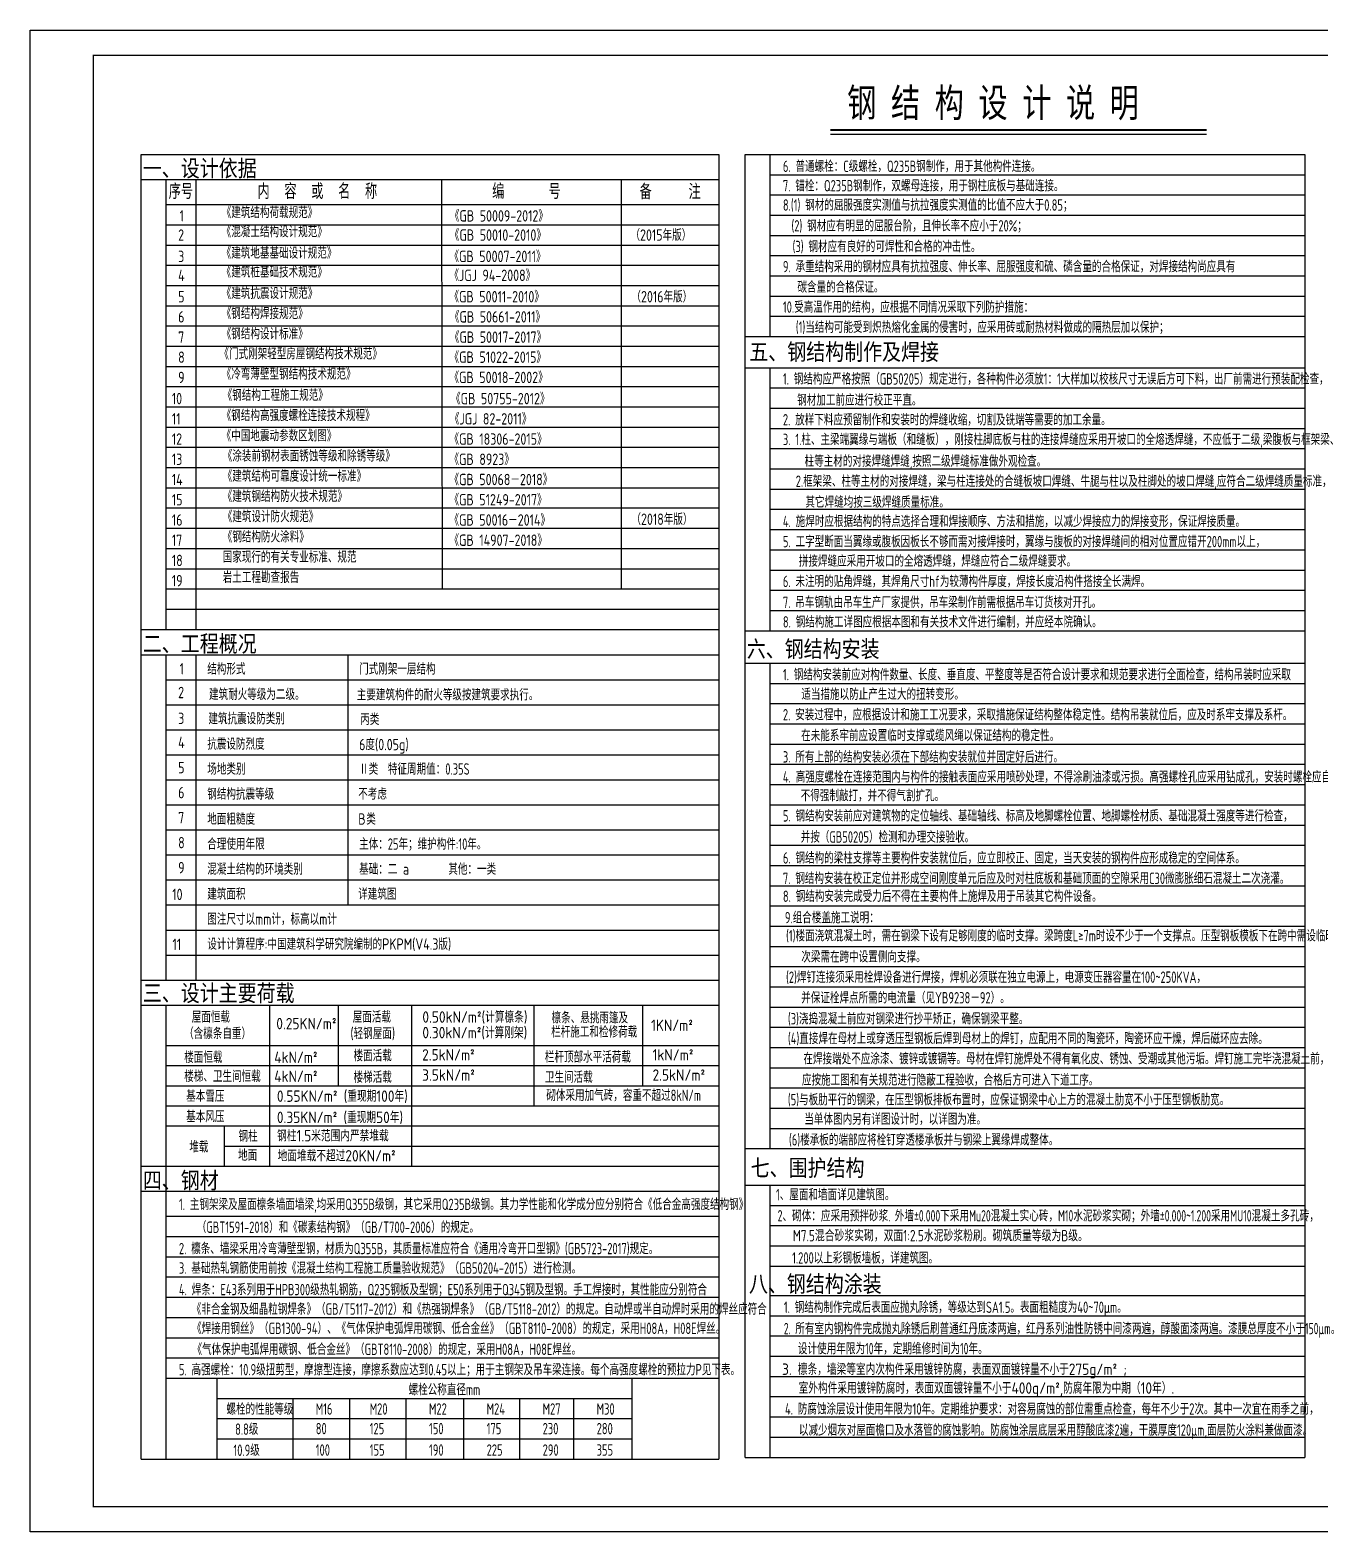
# Model space of a CAD drawing. Extents: x 180850 to 1399066, y 48356 to 327880.
# Drawn here: x 243035 to 279121, y 179371 to 221371 of the extents above; entities that cross this region are included whole.
import ezdxf
from ezdxf.enums import TextEntityAlignment as Align

# ---------------------------------------------------------------- set-up
doc = ezdxf.new("R2010")
doc.units = 0
doc.header["$LTSCALE"] = 1000
for name, color, linetype in [('BORDER', 7, 'Continuous'), ('NUM', 7, 'Continuous'), ('PUB_TITLE', 4, 'Continuous'), ('STAIR', 2, 'Continuous'), ('TEXT', 7, 'Continuous'), ('TK', 4, 'Continuous')]:
    doc.layers.add(name, color=color, linetype=linetype)
doc.styles.get("Standard").update_dxf_attribs({"font": 'gbenor.shx', "bigfont": 'gbcbig.shx'})
doc.styles.add('TSSD_Norm', font='tssdeng.shx', dxfattribs={"bigfont": 'hztxt.shx'})
doc.styles.add('宋体', font='')
doc.styles.get('宋体').set_extended_font_data('SimSun')

msp = doc.modelspace()

# ---------------------------------------------------------------- linework, layer by layer
at = {"color": 2}
msp.add_line((265408.88, 218458.67), (275923.52, 218458.67), dxfattribs=at)
at = {"color": 3}
for p, q in [((251963.19, 183107.23), (251963.19, 181410.26)), ((253543.82, 183107.23), (253543.82, 181410.26)), ((255155.69, 183107.23), (255155.69, 181410.26)), ((256721.26, 183107.23), (256721.26, 181410.26)), ((258230.53, 183107.23), (258230.53, 181410.26))]:
    msp.add_line(p, q, dxfattribs=at)
at = {"layer": 'BORDER', "const_width": 35.35}
msp.add_lwpolyline([(244802.28, 180078.33), (244802.28, 220664.18), (301792.18, 220664.18), (301792.18, 180078.33)], close=True, dxfattribs=at)
at = {"layer": 'PUB_TITLE'}
msp.add_lwpolyline([(243034.61, 179371.26), (243034.61, 221371.25), (302499.25, 221371.25), (302499.25, 179371.26)], close=True, dxfattribs=at)
at = {"layer": 'STAIR', "const_width": 53.19}
msp.add_lwpolyline([(265410.73, 218575.28), (275922.68, 218575.28)], dxfattribs=at)
at = {"layer": 'TEXT', "color": 3}
for p, q in [((247513.3, 183672.89), (261953.19, 183672.89)), ((248258.21, 183672.89), (248258.21, 181410.26)), ((259857.41, 183672.89), (259857.41, 181410.26)), ((248258.21, 183107.23), (259857.41, 183107.23)), ((250378.02, 183107.23), (250378.02, 181410.26)), ((248258.21, 182541.58), (259857.41, 182541.58)), ((248258.21, 181975.92), (259857.41, 181975.92))]:
    msp.add_line(p, q, dxfattribs=at)
at = {"layer": 'TK'}
for p, q in [((246140.55, 181410.26), (246140.55, 217889.81)), ((246140.55, 217889.81), (262289.81, 217889.81)), ((262289.81, 217889.81), (262289.81, 181410.26)), ((263024.39, 181457.94), (263024.39, 217890.63)), ((263024.39, 217890.63), (278666.38, 217890.63)), ((263723.93, 212799.72), (263723.93, 217890.63)), ((278666.38, 217890.63), (278666.38, 181457.94)), ((246140.55, 217190.24), (262289.81, 217190.24)), ((246840.09, 204611.91), (246840.09, 217190.24)), ((247679.53, 204611.91), (247679.53, 217190.24)), ((254565.34, 205743.23), (254547.67, 217190.24)), ((259572.05, 205743.23), (259572.05, 217190.24)), ((263723.93, 217324.97), (278666.38, 217324.97)), ((263723.93, 216759.32), (278666.38, 216759.32)), ((246840.09, 216490.7), (262289.81, 216490.7)), ((246840.09, 215925.04), (262289.81, 215925.04)), ((263723.93, 216193.66), (278666.38, 216193.66)), ((263723.93, 215628), (278666.38, 215628)), ((246840.09, 215359.39), (262289.81, 215359.39)), ((263723.93, 215062.35), (278666.38, 215062.35)), ((246840.09, 214793.73), (262289.81, 214793.73)), ((246840.09, 214228.08), (262289.81, 214228.08)), ((263723.93, 214496.69), (278666.38, 214496.69)), ((263723.93, 213931.03), (278666.38, 213931.03)), ((246840.09, 213662.42), (262289.81, 213662.42)), ((263723.93, 213365.38), (278666.38, 213365.38)), ((246840.09, 213096.76), (262289.81, 213096.76)), ((246840.09, 212531.11), (262289.81, 212531.11)), ((263024.39, 212799.72), (278666.38, 212799.72)), ((263024.39, 212799.72), (278666.38, 212799.72)), ((246840.09, 211965.45), (262289.81, 211965.45)), ((263024.39, 211928.22), (278666.38, 211928.22)), ((263723.93, 204574.69), (263723.93, 211928.22)), ((246840.09, 211399.79), (262289.81, 211399.79)), ((263723.93, 211362.56), (278666.38, 211362.56)), ((246840.09, 210834.14), (262289.81, 210834.14)), ((263723.93, 210796.91), (278666.38, 210796.91)), ((246840.09, 210268.48), (262289.81, 210268.48)), ((263723.93, 210231.25), (278666.38, 210231.25)), ((246840.09, 209702.82), (262289.81, 209702.82)), ((263723.93, 209665.6), (278666.38, 209665.6)), ((246840.09, 209137.17), (262289.81, 209137.17)), ((263723.93, 209099.94), (278666.38, 209099.94)), ((246840.09, 208571.51), (262289.81, 208571.51)), ((263723.93, 208534.28), (278666.38, 208534.28)), ((246840.09, 208005.85), (262289.81, 208005.85)), ((263723.93, 207968.63), (278666.38, 207968.63)), ((263723.93, 204574.69), (263723.93, 207525)), ((246840.09, 207440.2), (262289.81, 207440.2)), ((263723.93, 207402.97), (278666.38, 207402.97)), ((246840.09, 206874.54), (262289.81, 206874.54)), ((263723.93, 206837.31), (278666.38, 206837.31)), ((246840.09, 206308.88), (262289.81, 206308.88)), ((263723.93, 206271.66), (278666.38, 206271.66)), ((246840.09, 205743.23), (262289.81, 205743.23)), ((263723.93, 205706), (278666.38, 205706)), ((246840.09, 205177.57), (262289.81, 205177.57)), ((263723.93, 205140.34), (278666.38, 205140.34)), ((246140.55, 204611.91), (262289.81, 204611.91)), ((263024.39, 204574.69), (278666.38, 204574.69)), ((246140.55, 203899.07), (262289.81, 203899.07)), ((246840.09, 194805.12), (246840.09, 203899.07)), ((247679.53, 194805.12), (247679.53, 203899.07)), ((251924.29, 196903.73), (251924.29, 203899.07)), ((263024.39, 203665.89), (278666.38, 203665.89)), ((263723.93, 190090.13), (263723.93, 203665.89)), ((246840.09, 203199.54), (262289.81, 203199.54)), ((263723.93, 203100.23), (278666.38, 203100.23)), ((246840.09, 202500), (262289.81, 202500)), ((263723.93, 202534.57), (278666.38, 202534.57)), ((246840.09, 201800.47), (262289.81, 201800.47)), ((263723.93, 201968.92), (278666.38, 201968.92)), ((263723.93, 201403.26), (278666.38, 201403.26)), ((246840.09, 201100.94), (262289.81, 201100.94)), ((263723.93, 200837.6), (278666.38, 200837.6)), ((246840.09, 200401.4), (262289.81, 200401.4)), ((263723.93, 200271.95), (278666.38, 200271.95)), ((246840.09, 199701.87), (262289.81, 199701.87)), ((263723.93, 199706.29), (278666.38, 199706.29)), ((263723.93, 199140.64), (278666.38, 199140.64)), ((246840.09, 199002.33), (262289.81, 199002.33)), ((246840.09, 198302.8), (262289.81, 198302.8)), ((263723.93, 198574.98), (278666.38, 198574.98)), ((263723.93, 198009.32), (278666.38, 198009.32)), ((246840.09, 197603.26), (262289.81, 197603.26)), ((263723.93, 197443.67), (278666.38, 197443.67)), ((246840.09, 196903.73), (262289.81, 196903.73)), ((263723.93, 196878.01), (278666.38, 196878.01)), ((246840.09, 196204.19), (262289.81, 196204.19)), ((263723.93, 196312.35), (278666.38, 196312.35)), ((263723.93, 195746.7), (278666.38, 195746.7)), ((246840.09, 195504.66), (262289.81, 195504.66)), ((263723.93, 195181.04), (278666.38, 195181.04)), ((246140.55, 194805.12), (262289.81, 194805.12)), ((263723.93, 194615.38), (278666.38, 194615.38)), ((246140.55, 194105.59), (262289.81, 194105.59)), ((246840.09, 189208.84), (246840.09, 194105.59)), ((249725.82, 194105.59), (249725.82, 189597.21)), ((251659.25, 191851.4), (251659.25, 194105.59)), ((253697.32, 194105.59), (253697.32, 189597.21)), ((257130.54, 191287.85), (257130.54, 194105.59)), ((260163.05, 191851.4), (260163.05, 194105.59)), ((263723.93, 194049.73), (278666.38, 194049.73)), ((263723.93, 193484.07), (278666.38, 193484.07)), ((246840.09, 192978.49), (262289.81, 192978.49)), ((263723.93, 192918.41), (278666.38, 192918.41)), ((246840.09, 192416.67), (262289.81, 192416.67)), ((263723.93, 192352.76), (278666.38, 192352.76)), ((246840.09, 191851.4), (262289.81, 191851.4)), ((263723.93, 191787.1), (278666.38, 191787.1)), ((246840.09, 191287.85), (262289.81, 191287.85)), ((263723.93, 191221.44), (278666.38, 191221.44)), ((246840.09, 190724.3), (262289.81, 190724.3)), ((248464.04, 190724.3), (248464.04, 189597.21)), ((263723.93, 190655.79), (278666.38, 190655.79)), ((248464.04, 190160.76), (262289.81, 190160.76)), ((263024.39, 190090.13), (278666.38, 190090.13)), ((246140.55, 189597.21), (262289.81, 189597.21)), ((246840.09, 189597.21), (262289.81, 189597.21)), ((246840.09, 181410.26), (246840.09, 189208.84)), ((263024.39, 189069.31), (278666.38, 189069.31)), ((263723.93, 181457.94), (263723.93, 189069.31)), ((246140.55, 188897.68), (262289.81, 188897.68)), ((246140.55, 188897.68), (262289.81, 188897.68)), ((246840.09, 188198.14), (262289.81, 188198.14)), ((263723.93, 188503.65), (278666.38, 188503.65)), ((263723.93, 187938), (278666.38, 187938)), ((246840.09, 187632.48), (262289.81, 187632.48)), ((263723.93, 187372.34), (278666.38, 187372.34)), ((246840.09, 187066.83), (262289.81, 187066.83)), ((246840.09, 186501.17), (262289.81, 186501.17)), ((263723.93, 186806.68), (278666.38, 186806.68)), ((246840.09, 185935.51), (262289.81, 185935.51)), ((263723.93, 185983.19), (278666.38, 185983.19)), ((263723.93, 181806.54), (263723.93, 185831.96)), ((246840.09, 185369.86), (262289.81, 185369.86)), ((263723.93, 185417.53), (278666.38, 185417.53)), ((246840.09, 184804.2), (262289.81, 184804.2)), ((263723.93, 184851.88), (278666.38, 184851.88)), ((246840.09, 184238.55), (262289.81, 184238.55)), ((263723.93, 184286.22), (278666.38, 184286.22)), ((246840.09, 183672.89), (262289.81, 183672.89)), ((263723.93, 183720.56), (278666.38, 183720.56)), ((263723.93, 183154.91), (278666.38, 183154.91)), ((263723.93, 182589.25), (278666.38, 182589.25)), ((263723.93, 182023.59), (278666.38, 182023.59)), ((263024.39, 181457.94), (278666.38, 181457.94)), ((263723.93, 181457.94), (278666.38, 181457.94)), ((246140.55, 181410.26), (262289.81, 181410.26))]:
    msp.add_line(p, q, dxfattribs=at)

# ---------------------------------------------------------------- texts
at = {"layer": 'BORDER', "style": '宋体', "width": 0.75}
msp.add_text('钢 结 构 设 计 说 明', height=797.8387, dxfattribs=at).set_placement((265877.35, 218941.49))
at = {"layer": 'NUM', "style": 'TSSD_Norm'}
for s, height, width, p in [('6. 普通螺栓：C级螺栓，Q235B钢制作，用于其他构件连接。', 318.1818, 0.7, (264080.42, 217402.36)), ('7. 锚栓：Q235B钢制作，双螺母连接，用于钢柱底板与基础连接。', 318.1818, 0.7, (264080.42, 216859.34)), ('序号', 424.242, 0.8, (246912.26, 216647.07)), ('内  容  或  名  称', 424.2424, 0.8, (249392.93, 216647.07)), ('编      号', 424.242, 0.8, (255954.38, 216647.07)), ('备     注', 424.242, 0.8, (260073.33, 216636.48)), ('1', 318.18, 0.8, (247214.69, 216015.24)), ('《GB 50009-2012》', 318.1818, 0.8, (254770.74, 216015.24)), ('8.(1) 钢材的屈服强度实测值与抗拉强度实测值的比值不应大于0.85；', 318.1818, 0.7, (264080.42, 216319.57)), ('(2) 钢材应有明显的屈服台阶，且伸长率不应小于20%；', 318.1818, 0.7, (264318.66, 215737.73)), ('2', 318.18, 0.8, (247174.87, 215478.82)), ('《GB 50010-2010》', 318.1818, 0.8, (254770.74, 215478.82)), ('（2015年版）    ', 318.1818, 0.8, (259819.41, 215478.82)), ('(3) 钢材应有良好的可焊性和合格的冲击性。', 318.1818, 0.7, (264350.55, 215158.7)), ('3', 318.18, 0.8, (247174.87, 214882.2)), ('《GB 50007-2011》', 318.1818, 0.8, (254758.86, 214882.2)), ('4', 318.18, 0.8, (247174.87, 214353.22)), ('《JGJ 94-2008》', 318.1818, 0.8, (254758.86, 214353.22)), ('9. 承重结构采用的钢材应具有抗拉强度、伸长率、屈服强度和硫、磷含量的合格保证，对焊接结构尚应具有', 318.1818, 0.7, (264080.42, 214597.17)), ('碳含量的合格保证。', 318.182, 0.7, (264486.29, 214025.34)), ('5', 318.18, 0.8, (247174.87, 213755.25)), ('《GB 50011-2010》', 318.1818, 0.8, (254758.86, 213755.25)), ('（2016年版）    ', 318.1818, 0.8, (259846.54, 213755.25)), ('10.受高温作用的结构，应根据不同情况采取下列防护措施： ', 318.1818, 0.7, (264080.42, 213465.09)), ('6', 318.18, 0.8, (247174.87, 213191.48)), ('《GB 50661-2011》', 318.1818, 0.8, (254770.74, 213191.48)), ('7', 318.18, 0.8, (247174.87, 212624.02)), ('(1)当结构可能受到炽热熔化金属的侵害时，应采用砖或耐热材料做成的隔热层加以保护；', 318.1818, 0.7, (264440.32, 212902.08)), ('8', 318.18, 0.8, (247174.87, 212063.95)), ('9', 318.18, 0.8, (247174.87, 211498.29)), ('《GB 50018-2002》', 318.1818, 0.8, (254758.86, 211498.29)), ('1. 钢结构应严格按照（GB50205）规定进行，各种构件必须放1：1大样加以校核尺寸无误后方可下料，出厂前需进行预装配检查，', 318.1818, 0.7, (264080.42, 211456.81)), ('10', 318.182, 0.8, (246997.96, 210905.46)), ('《GB 50755-2012》', 318.1818, 0.8, (254803.71, 210905.46)), ('钢材加工前应进行校正平直。', 318.1818, 0.7, (264480.62, 210865.41)), ('11', 318.182, 0.8, (246997.96, 210339.8)), ('《JGJ 82-2011》', 318.1818, 0.8, (254770.74, 210339.8)), ('2. 放样下料应预留制作和安装时的焊缝收缩，切割及铣端等需要的加工余量。', 318.1818, 0.7, (264080.42, 210313.94)), ('12', 318.182, 0.8, (246997.96, 209774.14)), ('《GB 18306-2015》', 318.1818, 0.8, (254758.86, 209774.14)), ('3. 1.柱、主梁端翼缘与端板（和缝板），刚接柱脚底板与柱的连接焊缝应采用开坡口的全熔透焊缝，不应低于二级,梁腹板与框架梁、', 318.1818, 0.7, (264080.42, 209763.11)), ('13', 318.182, 0.8, (246997.96, 209208.49)), ('《GB 8923》', 318.182, 0.8, (254758.86, 209208.49)), ('柱等主材的对接焊缝焊缝,按照二级焊缝标准做外观检查。', 318.1818, 0.7, (264687.41, 209156.7)), ('14', 318.182, 0.8, (246997.96, 208642.83)), ('2.框架梁、柱等主材的对接焊缝，梁与柱连接处的合缝板坡口焊缝、牛腿与柱以及柱脚处的坡口焊缝,应符合二级焊缝质量标准， ', 318.1818, 0.7, (264440.22, 208595.78)), ('15', 318.182, 0.8, (246997.96, 208077.18)), ('其它焊缝均按三级焊缝质量标准。', 318.1818, 0.7, (264710.68, 208012.27)), ('16', 318.182, 0.8, (246997.96, 207511.52)), ('（2018年版）    ', 318.1818, 0.8, (259846.54, 207533.03)), ('4. 施焊时应根据结构的特点选择合理和焊接顺序、方法和措施，以减少焊接应力的焊接变形，保证焊接质量。', 318.1818, 0.7, (264080.42, 207473.5)), ('17', 318.182, 0.8, (246997.96, 206945.86)), ('5. 工字型断面当翼缘或腹板因板长不够而需对接焊接时，翼缘与腹板的对接焊缝间的相对位置应错开200mm以上，', 318.1818, 0.7, (264080.42, 206908.41)), ('18', 318.182, 0.8, (246997.96, 206380.21)), ('拼接焊缝应采用开坡口的全熔透焊缝，焊缝应符合二级焊缝要求。', 318.1818, 0.7, (264525.13, 206362.57)), ('19', 318.182, 0.8, (246997.96, 205814.55)), ('6. 未注明的贴角焊缝，其焊角尺寸hf为较薄构件厚度，焊接长度沿构件搭接全长满焊。', 318.1818, 0.7, (264080.42, 205794.57)), ('7. 吊车钢轨由吊车生产厂家提供，吊车梁制作前需根据吊车订货核对开孔。', 318.1818, 0.7, (264080.42, 205209.85)), ('8. 钢结构施工详图应根据本图和有关技术文件进行编制，并应经本院确认。', 318.1818, 0.7, (264080.42, 204661.91)), ('1', 318.18, 0.8, (247214.69, 203349.76)), ('结构形式', 318.182, 0.8, (247988.85, 203346.09)), ('门式刚架一层结构', 318.182, 0.8, (252233.61, 203346.09)), ('1. 钢结构安装前应对构件数量、长度、垂直度、平整度等是否符合设计要求和规范要求进行全面检查，结构吊装时应采取', 318.1818, 0.7, (264080.42, 203186.73)), ('2', 318.18, 0.8, (247174.87, 202686.75)), ('建筑耐火等级为二级。 ', 318.1818, 0.7, (248037.34, 202636.03)), ('主要建筑构件的耐火等级按建筑要求执行。', 318.1818, 0.7, (252167.62, 202622.96)), ('适当措施以防止产生过大的扭转变形。', 318.1818, 0.7, (264595.31, 202639.23)), ('3', 318.18, 0.8, (247174.87, 201964.44)), ('建筑抗震设防类别', 318.182, 0.8, (248019.81, 201955.66)), ('丙类', 318.182, 0.7, (252264.57, 201937.74)), ('2. 安装过程中，应根据设计和施工工况要求，采取措施保证结构整体稳定性。结构吊装就位后，应及时系牢支撑及系杆。', 318.1818, 0.7, (264080.42, 202065.31)), ('4', 318.18, 0.8, (247174.87, 201293.11)), ('抗震设防烈度', 318.182, 0.8, (247988.85, 201247.48)), ('在未能系牢前应设置临时支撑或缆风绳以保证结构的稳定性。', 318.1818, 0.7, (264589.85, 201484.72)), ('6度(0.05g)', 318.182, 0.8, (252233.61, 201231.47)), ('3. 所有上部的结构安装必须在下部结构安装就位并固定好后进行。', 318.1818, 0.7, (264080.42, 200886.53)), ('5', 318.18, 0.8, (247174.87, 200586.95)), ('场地类别', 318.182, 0.8, (247988.85, 200547.95)), ('4. 高强度螺栓在连接范围内与构件的接触表面应采用喷砂处理，不得涂刷油漆或污损。高强螺栓孔应采用钻成孔，安装时螺栓应自由穿入孔内，', 318.1818, 0.7, (264080.42, 200326.26)), ('6', 318.18, 0.8, (247174.87, 199887.41)), ('钢结构抗震等级', 318.182, 0.8, (247988.85, 199848.41)), ('不得强制敲打，并不得气割扩孔。', 318.1818, 0.7, (264578.19, 199805.37)), ('7', 318.18, 0.8, (247174.87, 199187.88)), ('地面粗糙度', 318.182, 0.8, (247988.85, 199148.88)), ('5. 钢结构安装前应对建筑物的定位轴线、基础轴线、标高及地脚螺栓位置、地脚螺栓材质、基础混凝土强度等进行检查，', 318.1818, 0.7, (264080.42, 199237.99)), ('B', 318.18, 0.8, (252209.07, 199148.88)), ('类', 318.18, 0.8, (252432.55, 199148.88)), ('8', 318.18, 0.8, (247174.87, 198488.34)), ('合理使用年限', 318.182, 0.8, (247988.85, 198449.34)), ('并按（GB50205）检测和办理交接验收。', 318.1818, 0.7, (264578.19, 198647.12)), ('6. 钢结构的梁柱支撑等主要构件安装就位后，应立即校正、固定，当天安装的钢构件应形成稳定的空间体系。', 318.1818, 0.7, (264080.42, 198060.62)), ('9', 318.18, 0.8, (247174.87, 197788.81)), ('混凝土结构的环境类别', 318.182, 0.8, (247988.85, 197749.81)), ('基础：二 a', 318.182, 0.8, (252233.61, 197749.81)), ('   其他：一类', 318.182, 0.8, (254263.74, 197749.81)), ('7. 钢结构安装在校正定位并形成空间刚度单元后应及时对柱底板和基础顶面的空隙采用C30微膨胀细石混凝土二次浇灌。', 318.1818, 0.7, (264080.42, 197490.72)), ('建筑面积', 318.182, 0.8, (247988.85, 197050.27)), ('详建筑图', 318.182, 0.8, (252208.51, 197050.27)), ('10', 318.182, 0.8, (247009.16, 197041.41)), ('8. 钢结构安装完成受力后不得在主要构件上施焊及用于吊装其它构件设备。', 318.1818, 0.7, (264080.42, 196989.44)), ('图注尺寸以mm计，标高以m计', 318.1818, 0.8, (247988.85, 196350.74)), ('9.组合楼盖施工说明：', 318.1818, 0.7, (264135.3, 196392.14)), ('11', 318.182, 0.8, (247015.26, 195642.34)), ('设计计算程序:中国建筑科学研究院编制的PKPM(V4.3版)', 318.1818, 0.8, (247988.85, 195651.2)), ('(2)焊钉连接须采用栓焊设备进行焊接，焊机必须联在独立电源上，电源变压器容量在100~250KVA，', 318.1818, 0.7, (264168.63, 194726.66)), ('并保证栓焊点所需的电流量（见YB9238－92）。', 318.1818, 0.7, (264593.06, 194150.93)), ('屋面恒载', 318.182, 0.8, (247553.94, 193612.77)), ('屋面活载', 318.182, 0.8, (252054.61, 193612.77)), ('(3)浇捣混凝土前应对钢梁进行抄平矫正，确保钢梁平整。', 318.1818, 0.7, (264221.05, 193564.76)), ('（含檩条自重）', 318.182, 0.8, (247341.56, 193152.82)), ('(轻钢屋面)', 318.182, 0.8, (251989.95, 193152.82)), ('(4)直接焊在母材上或穿透压型钢板后焊到母材上的焊钉，应配用不同的陶瓷环，陶瓷环应干燥，焊后磁环应去除。', 318.1818, 0.7, (264221.05, 193012.52)), ('楼面恒载', 318.182, 0.8, (247344.55, 192485.67)), ('楼面活载', 318.182, 0.8, (252077.44, 192532.9)), ('栏杆顶部水平活荷载', 318.182, 0.8, (257426.21, 192495.63)), ('在焊接端处不应涂漆、镀锌或镀镉等。母材在焊钉施焊处不得有氧化皮、锈蚀、受潮或其他污垢。焊钉施工完毕浇混凝土前，', 318.1818, 0.7, (264654.24, 192446.79)), ('楼梯、卫生间恒载', 318.182, 0.8, (247344.55, 191953.9)), ('楼梯活载', 318.182, 0.8, (252077.44, 191930.36)), ('卫生间活载', 318.182, 0.8, (257426.21, 191930.36)), ('应按施工图和有关规范进行隐蔽工程验收，合格后方可进入下道工序。', 318.1818, 0.7, (264611.97, 191852.99)), ('基本雪压', 318.182, 0.8, (247398.49, 191400.14)), ('(5)与板肋平行的钢梁，在压型钢板排板布置时，应保证钢梁中心上方的混凝土肋宽不小于压型钢板肋宽。', 318.1818, 0.7, (264219, 191301.54)), ('基本风压', 318.182, 0.8, (247398.49, 190826.89)), ('当单体图内另有详图设计时，以详图为准。', 318.1818, 0.7, (264680.28, 190757.84)), ('堆载', 318.182, 0.8, (247485.85, 189981.43)), ('钢柱', 318.182, 0.8, (248863.16, 190281.31)), ('(6)楼承板的端部应将栓钉穿透楼承板并与钢梁上翼缘焊成整体。', 318.1818, 0.7, (264249.95, 190177.76)), ('地面', 318.182, 0.8, (248850.47, 189749.08)), ('1、屋面和墙面详见建筑图。', 318.1818, 0.7, (263886.52, 188644.31)), ('2、砌体：应采用预拌砂浆. 外墙%%P0.000下采用Mu20混凝土实心砖，M10水泥砂浆实砌；外墙%%P0.000~1.200采用MU10混凝土多孔砖，', 318.1818, 0.65, (263932.21, 188054.02)), ('M7.5混合砂浆实砌，双面1:2.5水泥砂浆粉刷。砌筑质量等级为B级。', 318.1818, 0.75, (264360.37, 187498.78)), ('3. 基础热轧钢筋使用前按《混凝土结构工程施工质量验收规范》（GB50204-2015）进行检测。', 318.1818, 0.7, (247196.58, 186591.59)), ('1.200以上彩钢板墙板，详建筑图。', 318.1818, 0.7, (264338.42, 186875.8)), ('4. 焊条：E43系列用于HPB300级热轧钢筋，Q235钢板及型钢；E50系列用于Q345钢及型钢。手工焊接时，其性能应分别符合', 318.1818, 0.7, (247196.58, 185990.47)), ('《非合金钢及细晶粒钢焊条》（GB/T5117-2012）和《热强钢焊条》（GB/T5118-2012）的规定。自动焊或半自动焊时采用的焊丝应符合', 318.1818, 0.7, (247554.74, 185445.79)), ('1. 钢结构制作完成后表面应抛丸除锈，等级达到SA1.5。表面粗糙度为40~70μm。', 318.1818, 0.7, (264107.21, 185496.06, -1998.67)), ('《焊接用钢丝》（GB1300-94）、《气体保护电弧焊用碳钢、低合金丝》（GBT8110-2008）的规定，采用H08A，H08E焊丝。', 318.1818, 0.7, (247565.09, 184907.02)), ('2. 所有室内钢构件完成抛丸除锈后刷普通红丹底漆两遍，红丹系列油性防锈中间漆两遍，醇酸面漆两遍。漆膜总厚度不小于150μm。', 318.1818, 0.65, (264107.21, 184900.22, -1998.67)), ('《气体保护电弧焊用碳钢、低合金丝》（GBT8110-2008）的规定，采用H08A，H08E焊丝。', 318.1818, 0.7, (247575.79, 184320.45)), ('设计使用年限为10年，定期维修时间为10年。', 318.1818, 0.65, (264498.12, 184339.32, -1998.67)), ('5. 高强螺栓：10.9级扭剪型，摩擦型连接，摩擦系数应达到0.45以上；用于主钢架及吊车梁连接。每个高强度螺栓的预拉力P见下表。', 318.1818, 0.7, (247196.58, 183751.4)), ('螺栓公称直径mm', 318.182, 0.7, (253617.17, 183193.7)), ('螺栓的性能等级', 318.182, 0.7, (248524.18, 182647.58)), ('M16', 318.182, 0.7, (251021.19, 182651.23)), ('M20', 318.182, 0.7, (252529.98, 182651.23)), ('M22', 318.182, 0.7, (254186.98, 182651.23)), ('M24', 318.182, 0.7, (255798.85, 182651.23)), ('M27', 318.182, 0.7, (257364.42, 182651.23)), ('M30', 318.182, 0.7, (258873.7, 182651.23)), ('8.8级', 318.182, 0.7, (248766.69, 182087.2)), ('80', 318.182, 0.7, (251021.19, 182102.47)), ('125', 318.182, 0.7, (252529.98, 182102.47)), ('150', 318.182, 0.7, (254186.98, 182102.47)), ('175', 318.182, 0.7, (255798.85, 182102.47)), ('230', 318.182, 0.7, (257364.42, 182102.47)), ('280', 318.182, 0.7, (258873.7, 182102.47)), ('10.9级', 318.182, 0.7, (248720.19, 181496.78)), ('100', 318.182, 0.7, (251021.19, 181503.37)), ('155', 318.182, 0.7, (252529.98, 181503.37)), ('190', 318.182, 0.7, (254186.98, 181503.37)), ('225', 318.182, 0.7, (255798.85, 181503.37)), ('290', 318.182, 0.7, (257364.42, 181503.37)), ('355', 318.182, 0.7, (258873.7, 181503.37))]:
    msp.add_text(s, height=height, dxfattribs=dict(at, width=width)).set_placement(p)
at = {"layer": 'NUM', "style": 'TSSD_Norm', "width": 0.8}
for s, height, p in [('《建筑结构荷载规范》', 318.182, (248392.11, 216015.24)), ('《混凝土结构设计规范》', 318.1818, (248392.11, 215478.82)), ('《建筑地基基础设计规范》', 318.1818, (248392.11, 214882.2)), ('《建筑桩基础技术规范》', 318.1818, (248392.11, 214353.22)), ('《建筑抗震设计规范》', 318.182, (248392.11, 213755.25)), ('《钢结构焊接规范》', 318.182, (248392.11, 213191.48)), ('《冷弯薄壁型钢结构技术规范》', 318.1818, (248392.11, 211498.29)), ('《钢结构工程施工规范》', 318.1818, (248419.33, 210905.46)), ('《钢结构高强度螺栓连接技术规程》', 318.1818, (248391.75, 210339.8)), ('《中国地震动参数区划图》', 318.1818, (248391.75, 209774.14)), ('《涂装前钢材表面锈蚀等级和除锈等级》', 318.1818, (248421.28, 209208.49)), ('国家现行的有关专业标准、规范', 318.1818, (248421.28, 206380.21)), ('岩土工程勘查报告', 318.182, (248421.28, 205814.55))]:
    msp.add_text(s, height=height, dxfattribs=at).set_placement(p, align=Align.BOTTOM_LEFT)
at = {"layer": 'NUM', "color": 1, "style": 'TSSD_Norm', "width": 0.8}
for s, height, p in [('《钢结构设计标准》', 318.182, (248392.11, 212624.02)), ('《门式刚架轻型房屋钢结构技术规范》', 318.1818, (248327.99, 212063.95)), ('《建筑结构可靠度设计统一标准》', 318.1818, (248421.28, 208642.83)), ('《建筑钢结构防火技术规范》', 318.1818, (248421.28, 208077.18)), ('《建筑设计防火规范》', 318.182, (248421.28, 207511.52)), ('《钢结构防火涂料》', 318.182, (248421.28, 206945.86))]:
    msp.add_text(s, height=height, dxfattribs=at).set_placement(p, align=Align.BOTTOM_LEFT)
at = {"layer": 'NUM', "color": 1, "style": 'TSSD_Norm'}
for s, height, width, p in [('《GB 50017-2017》', 318.1818, 0.8, (254770.74, 212624.02)), ('《GB 51022-2015》', 318.1818, 0.8, (254762.5, 212063.95)), ('《GB 50068－2018》', 318.1818, 0.8, (254758.86, 208642.83)), ('《GB 51249-2017》', 318.1818, 0.8, (254758.86, 208077.18)), ('《GB 50016－2014》', 318.1818, 0.8, (254758.86, 207511.52)), ('《GB 14907-2018》', 318.1818, 0.8, (254758.86, 206945.86)), ('(1)楼面浇筑混凝土时，需在钢梁下设有足够刚度的临时支撑。梁跨度L≥7m时设不少于一个支撑点。压型钢板模板下在跨中需设临时支撑，', 318.1818, 0.7, (264168.63, 195885.38)), ('次梁需在跨中设置侧向支撑。', 318.1818, 0.7, (264595.53, 195295.89)), ('檩条、悬挑雨篷及', 318.182, 0.7, (257614.77, 193593.14)), ('栏杆施工和检修荷载', 318.182, 0.7, (257602.87, 193197.71)), ('砌体采用加气砖，容重不超过8kN/m', 318.1818, 0.7, (257467.75, 191422.6)), ('1. 主钢架梁及屋面檩条墙面墙梁,均采用Q355B级钢，其它采用Q235B级钢。其力学性能和化学成分应分别符合《低合金高强度结构钢》', 318.1818, 0.7, (247196.58, 188374.4)), ('（GBT1591-2018）和《碳素结构钢》（GB/T700-2006）的规定。', 318.1818, 0.7, (247696.44, 187734.16)), ('2. 檩条、墙梁采用冷弯薄壁型钢，材质为Q355B，其质量标准应符合《通用冷弯开口型钢》(GB5723-2017)规定。', 318.1818, 0.7, (247196.58, 187138.18))]:
    msp.add_text(s, height=height, dxfattribs=dict(at, width=width)).set_placement(p)
at = {"layer": 'NUM', "color": 6, "style": 'TSSD_Norm', "width": 0.7}
for s, height, p in [('Ⅱ类  特征周期值：0.35S', 318.1818, (252233.61, 200547.95)), ('不考虑', 318.182, (252209.07, 199848.41)), ('主体：25年；维护构件:10年。', 318.1818, (252233.61, 198449.34))]:
    msp.add_text(s, height=height, dxfattribs=at).set_placement(p)
at = {"layer": 'NUM'}
for s, height, p in [('0.25KN/m²', 318.182, (249918.36, 193427.73)), ('0.50kN/m²(计算檩条)', 318.1818, (254001.98, 193612.38)), ('1KN/m²', 318.182, (260394.96, 193380.6)), ('0.30kN/m²(计算刚架)', 318.1818, (254001.98, 193175.87)), ('4kN/m²', 318.182, (249861.5, 192485.85)), ('2.5kN/m²', 318.182, (253995.24, 192554.3)), ('1kN/m²', 318.182, (260436.28, 192554.3)), ('4kN/m²', 318.182, (249861.5, 191954.08)), ('3.5kN/m²', 318.182, (253995.24, 191989.03)), ('2.5kN/m²', 318.182, (260436.28, 191989.03)), ('0.55KN/m² (重现期100年)', 318.1818, (249934.9, 191398.93)), ('0.35KN/m² (重现期50年)', 318.1818, (249934.9, 190806.24)), ('钢柱1.5米范围内严禁堆载', 318.1818, (249941.77, 190292.09)), ('地面堆载不超过20KN/m²', 318.1818, (249956.1, 189731.53)), ('3. 檩条，墙梁等室内次构件采用镀锌防腐，表面双面镀锌量不小于275g/m² ;', 318.1818, (264057.09, 183763.08)), ('室外构件采用镀锌防腐时，表面双面镀锌量不小于400g/m²,防腐年限为中期（10年）.', 318.1818, (264520.36, 183236.48))]:
    msp.add_text(s, height=height, dxfattribs=at).set_placement(p)
at = {"layer": 'NUM', "color": 30, "true_color": 0xf26722, "style": 'TSSD_Norm', "width": 0.7}
for s, p in [('4. 防腐蚀涂层设计使用年限为10年。定期维护要求：对容易腐蚀的部位需重点检查，每年不少于2次。其中一次宜在雨季之前，', (264138.99, 182652.89)), ('以减少烟灰对屋面檐口及水落管的腐蚀影响。防腐蚀涂层底层采用醇酸底漆2遍，干膜厚度120μm,面层防火涂料兼做面漆。', (264527.47, 182061.84))]:
    msp.add_text(s, height=318.1818, dxfattribs=at).set_placement(p)
at = {"layer": 'TEXT', "color": 3, "style": 'TSSD_Norm'}
for s, p in [('一、设计依据', (246187.49, 217220.37)), ('五、钢结构制作及焊接', (263141.08, 212087.94)), ('二、工程概况', (246187.49, 203928.52)), ('六、钢结构安装', (263071.34, 203781.07)), ('三、设计主要荷载', (246187.49, 194157.3)), ('七、围护结构', (263180, 189269.82)), ('四、钢材', (246187.49, 188921.12)), ('八、钢结构涂装', (263130.93, 186025.88))]:
    msp.add_text(s, height=530.303, dxfattribs=at).set_placement(p)

doc.saveas('drawing.dxf')
